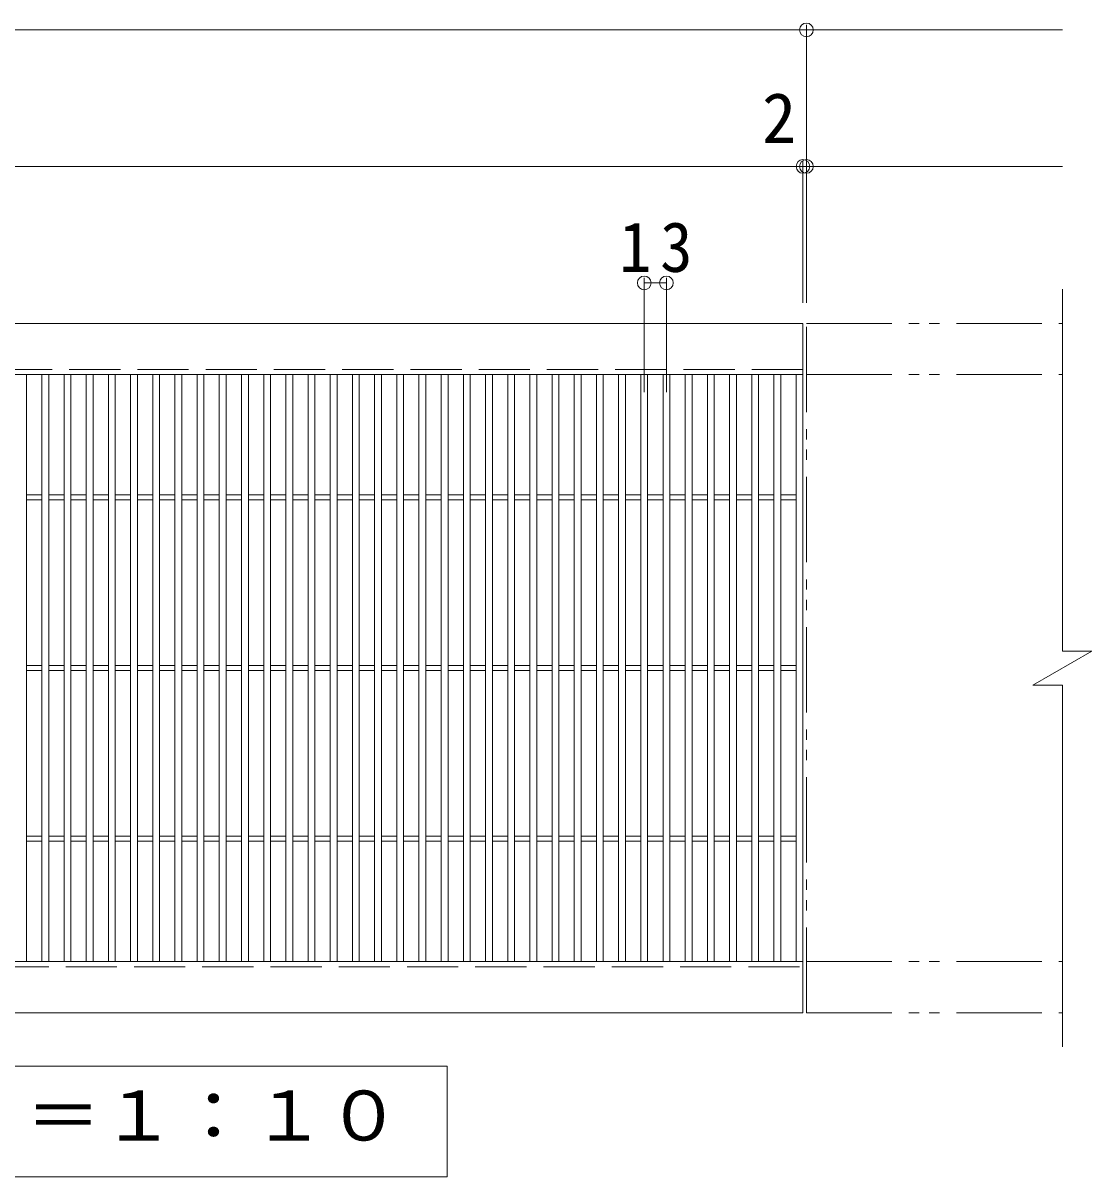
# Model space of a CAD drawing. Units: millimetres at full size, sheet at 1:10; details may follow other scales. Extents: x -1537 to 1871, y -1362 to 1259.
# Drawn here: x -711 to -84, y 551 to 1228 of the extents above; entities that cross this region are included whole.
import ezdxf
from ezdxf.enums import TextEntityAlignment as Align

# ---------------------------------------------------------------- set-up
doc = ezdxf.new("R2010")
doc.units = ezdxf.units.MM
doc.header["$LTSCALE"] = 10
doc.header["$PDMODE"] = 32
doc.header["$PDSIZE"] = 8
doc.linetypes.add('DASHED3', pattern=[4, 3, -1])
doc.linetypes.add('DOUBLE_CHAIN1', pattern=[8.8, 5, -1, 0.6, -0.6, 0.6, -1])
for name, color, linetype, lineweight in [('C-1', 2, 'Continuous', 9), ('C-2', 3, 'Continuous', 9), ('C-4', 7, 'Continuous', 9), ('C-5', 7, 'Continuous', 9)]:
    doc.layers.add(name, color=color, linetype=linetype, lineweight=lineweight)
doc.styles.add('ＭＳ ゴシック', font='')
doc.styles.get('ＭＳ ゴシック').set_extended_font_data('MS Gothic')

msp = doc.modelspace()

# ---------------------------------------------------------------- linework, layer by layer
at = {"layer": 'C-1'}
for p, q in [((-253.68, 1051.63), (-1245.68, 1051.63)), ((-253.68, 1051.63), (-253.68, 1021.63)), ((-253.68, 1021.63), (-1245.68, 1021.63)), ((-119, 839.63), (-84.36, 859.63)), ((-1245.68, 677.63), (-253.68, 677.63)), ((-253.68, 677.63), (-253.68, 647.63)), ((-1245.68, 647.63), (-253.68, 647.63))]:
    msp.add_line(p, q, dxfattribs=at)
at = {"layer": 'C-1', "linetype": 'DOUBLE_CHAIN1'}
for p, q in [((-251.68, 1051.63), (-101.68, 1051.63)), ((-251.68, 647.63), (-251.68, 1051.63)), ((-251.68, 1021.63), (-101.68, 1021.63)), ((-251.68, 677.63), (-101.68, 677.63)), ((-251.68, 647.63), (-101.68, 647.63))]:
    msp.add_line(p, q, dxfattribs=at)
at = {"layer": 'C-1', "linetype": 'DASHED3'}
for p, q in [((-253.68, 1024.63), (-1245.68, 1024.63)), ((-1245.68, 674.63), (-253.68, 674.63))]:
    msp.add_line(p, q, dxfattribs=at)
at = {"layer": 'C-1'}
for points in [[(-101.68, 1071.63), (-101.68, 859.63), (-84.36, 859.63)], [(-119, 839.63), (-101.68, 839.63), (-101.68, 627.63)]]:
    msp.add_lwpolyline(points, dxfattribs=at)
at = {"layer": 'C-2'}
for p, q in [((-708.69, 1021.63), (-708.69, 677.63)), ((-699.69, 1021.63), (-699.69, 677.63)), ((-695.69, 1021.63), (-695.69, 677.63)), ((-686.69, 1021.63), (-686.69, 677.63)), ((-682.69, 1021.63), (-682.69, 677.63)), ((-673.69, 1021.63), (-673.69, 677.63)), ((-669.69, 1021.63), (-669.69, 677.63)), ((-660.69, 1021.63), (-660.69, 677.63)), ((-656.69, 1021.63), (-656.69, 677.63)), ((-647.69, 1021.63), (-647.69, 677.63)), ((-643.69, 1021.63), (-643.69, 677.63)), ((-634.69, 1021.63), (-634.69, 677.63)), ((-630.69, 1021.63), (-630.69, 677.63)), ((-621.69, 1021.63), (-621.69, 677.63)), ((-617.69, 1021.63), (-617.69, 677.63)), ((-608.69, 1021.63), (-608.69, 677.63)), ((-604.69, 1021.63), (-604.69, 677.63)), ((-595.69, 1021.63), (-595.69, 677.63)), ((-591.69, 1021.63), (-591.69, 677.63)), ((-582.69, 1021.63), (-582.69, 677.63)), ((-578.69, 1021.63), (-578.69, 677.63)), ((-569.69, 1021.63), (-569.69, 677.63)), ((-565.69, 1021.63), (-565.69, 677.63)), ((-556.69, 1021.63), (-556.69, 677.63)), ((-552.69, 1021.63), (-552.69, 677.63)), ((-543.69, 1021.63), (-543.69, 677.63)), ((-539.69, 1021.63), (-539.69, 677.63)), ((-530.69, 1021.63), (-530.69, 677.63)), ((-526.69, 1021.63), (-526.69, 677.63)), ((-517.69, 1021.63), (-517.69, 677.63)), ((-513.69, 1021.63), (-513.69, 677.63)), ((-504.69, 1021.63), (-504.69, 677.63)), ((-500.69, 1021.63), (-500.69, 677.63)), ((-491.69, 1021.63), (-491.69, 677.63)), ((-487.69, 1021.63), (-487.69, 677.63)), ((-478.69, 1021.63), (-478.69, 677.63)), ((-474.69, 1021.63), (-474.69, 677.63)), ((-465.69, 1021.63), (-465.69, 677.63)), ((-461.69, 1021.63), (-461.69, 677.63)), ((-452.69, 1021.63), (-452.69, 677.63)), ((-448.69, 1021.63), (-448.69, 677.63)), ((-439.69, 1021.63), (-439.69, 677.63)), ((-435.69, 1021.63), (-435.69, 677.63)), ((-426.69, 1021.63), (-426.69, 677.63)), ((-422.69, 1021.63), (-422.69, 677.63)), ((-413.69, 1021.63), (-413.69, 677.63)), ((-409.69, 1021.63), (-409.69, 677.63)), ((-400.69, 1021.63), (-400.69, 677.63)), ((-396.69, 1021.63), (-396.69, 677.63)), ((-387.69, 1021.63), (-387.69, 677.63)), ((-383.69, 1021.63), (-383.69, 677.63)), ((-374.69, 1021.63), (-374.69, 677.63)), ((-370.69, 1021.63), (-370.69, 677.63)), ((-361.69, 1021.63), (-361.69, 677.63)), ((-357.69, 1021.63), (-357.69, 677.63)), ((-348.69, 1021.63), (-348.69, 677.63)), ((-344.69, 1021.63), (-344.69, 677.63)), ((-335.69, 1021.63), (-335.69, 677.63)), ((-331.69, 1021.63), (-331.69, 677.63)), ((-322.69, 1021.63), (-322.69, 677.63)), ((-318.7, 1021.63), (-318.7, 677.63)), ((-309.7, 1021.63), (-309.7, 677.63)), ((-305.7, 1021.63), (-305.7, 677.63)), ((-296.7, 1021.63), (-296.7, 677.63)), ((-292.7, 1021.63), (-292.7, 677.63)), ((-283.7, 1021.63), (-283.7, 677.63)), ((-279.7, 1021.63), (-279.7, 677.63)), ((-270.7, 1021.63), (-270.7, 677.63)), ((-266.7, 1021.63), (-266.7, 677.63)), ((-257.68, 1021.63), (-257.68, 677.63)), ((-253.68, 1021.63), (-253.68, 677.63)), ((-708.69, 951.13), (-699.69, 951.13)), ((-708.69, 948.13), (-699.69, 948.13)), ((-695.69, 951.13), (-686.69, 951.13)), ((-695.69, 948.13), (-686.69, 948.13)), ((-682.69, 951.13), (-673.69, 951.13)), ((-682.69, 948.13), (-673.69, 948.13)), ((-669.69, 951.13), (-660.69, 951.13)), ((-669.69, 948.13), (-660.69, 948.13)), ((-656.69, 951.13), (-647.69, 951.13)), ((-656.69, 948.13), (-647.69, 948.13)), ((-643.69, 951.13), (-634.69, 951.13)), ((-643.69, 948.13), (-634.69, 948.13)), ((-630.69, 951.13), (-621.69, 951.13)), ((-630.69, 948.13), (-621.69, 948.13)), ((-617.69, 951.13), (-608.69, 951.13)), ((-617.69, 948.13), (-608.69, 948.13)), ((-604.69, 951.13), (-595.69, 951.13)), ((-604.69, 948.13), (-595.69, 948.13)), ((-591.69, 951.13), (-582.69, 951.13)), ((-591.69, 948.13), (-582.69, 948.13)), ((-578.69, 951.13), (-569.69, 951.13)), ((-578.69, 948.13), (-569.69, 948.13)), ((-565.69, 951.13), (-556.69, 951.13)), ((-565.69, 948.13), (-556.69, 948.13)), ((-552.69, 951.13), (-543.69, 951.13)), ((-552.69, 948.13), (-543.69, 948.13)), ((-539.69, 951.13), (-530.69, 951.13)), ((-539.69, 948.13), (-530.69, 948.13)), ((-526.69, 951.13), (-517.69, 951.13)), ((-526.69, 948.13), (-517.69, 948.13)), ((-513.69, 951.13), (-504.69, 951.13)), ((-513.69, 948.13), (-504.69, 948.13)), ((-500.69, 951.13), (-491.69, 951.13)), ((-500.69, 948.13), (-491.69, 948.13)), ((-487.69, 951.13), (-478.69, 951.13)), ((-487.69, 948.13), (-478.69, 948.13)), ((-474.69, 951.13), (-465.69, 951.13)), ((-474.69, 948.13), (-465.69, 948.13)), ((-461.69, 951.13), (-452.69, 951.13)), ((-461.69, 948.13), (-452.69, 948.13)), ((-448.69, 951.13), (-439.69, 951.13)), ((-448.69, 948.13), (-439.69, 948.13)), ((-435.69, 951.13), (-426.69, 951.13)), ((-435.69, 948.13), (-426.69, 948.13)), ((-422.69, 951.13), (-413.69, 951.13)), ((-422.69, 948.13), (-413.69, 948.13)), ((-409.69, 951.13), (-400.69, 951.13)), ((-409.69, 948.13), (-400.69, 948.13)), ((-396.69, 951.13), (-387.69, 951.13)), ((-396.69, 948.13), (-387.69, 948.13)), ((-383.69, 951.13), (-374.69, 951.13)), ((-383.69, 948.13), (-374.69, 948.13)), ((-370.69, 951.13), (-361.69, 951.13)), ((-370.69, 948.13), (-361.69, 948.13)), ((-357.69, 951.13), (-348.69, 951.13)), ((-357.69, 948.13), (-348.69, 948.13)), ((-344.69, 951.13), (-335.69, 951.13)), ((-344.69, 948.13), (-335.69, 948.13)), ((-331.69, 951.13), (-322.69, 951.13)), ((-331.69, 948.13), (-322.69, 948.13)), ((-318.7, 951.13), (-309.7, 951.13)), ((-318.7, 948.13), (-309.7, 948.13)), ((-305.7, 951.13), (-296.7, 951.13)), ((-305.7, 948.13), (-296.7, 948.13)), ((-292.7, 951.13), (-283.7, 951.13)), ((-292.7, 948.13), (-283.7, 948.13)), ((-279.7, 951.13), (-270.7, 951.13)), ((-279.7, 948.13), (-270.7, 948.13)), ((-266.68, 951.13), (-257.68, 951.13)), ((-266.68, 948.13), (-257.68, 948.13)), ((-708.69, 851.13), (-699.69, 851.13)), ((-708.69, 848.13), (-699.69, 848.13)), ((-695.69, 851.13), (-686.69, 851.13)), ((-695.69, 848.13), (-686.69, 848.13)), ((-682.69, 851.13), (-673.69, 851.13)), ((-682.69, 848.13), (-673.69, 848.13)), ((-669.69, 851.13), (-660.69, 851.13)), ((-669.69, 848.13), (-660.69, 848.13)), ((-656.69, 851.13), (-647.69, 851.13)), ((-656.69, 848.13), (-647.69, 848.13)), ((-643.69, 851.13), (-634.69, 851.13)), ((-643.69, 848.13), (-634.69, 848.13)), ((-630.69, 851.13), (-621.69, 851.13)), ((-630.69, 848.13), (-621.69, 848.13)), ((-617.69, 851.13), (-608.69, 851.13)), ((-617.69, 848.13), (-608.69, 848.13)), ((-604.69, 851.13), (-595.69, 851.13)), ((-604.69, 848.13), (-595.69, 848.13)), ((-591.69, 851.13), (-582.69, 851.13)), ((-591.69, 848.13), (-582.69, 848.13)), ((-578.69, 851.13), (-569.69, 851.13)), ((-578.69, 848.13), (-569.69, 848.13)), ((-565.69, 851.13), (-556.69, 851.13)), ((-565.69, 848.13), (-556.69, 848.13)), ((-552.69, 851.13), (-543.69, 851.13)), ((-552.69, 848.13), (-543.69, 848.13)), ((-539.69, 851.13), (-530.69, 851.13)), ((-539.69, 848.13), (-530.69, 848.13)), ((-526.69, 851.13), (-517.69, 851.13)), ((-526.69, 848.13), (-517.69, 848.13)), ((-513.69, 851.13), (-504.69, 851.13)), ((-513.69, 848.13), (-504.69, 848.13)), ((-500.69, 851.13), (-491.69, 851.13)), ((-500.69, 848.13), (-491.69, 848.13)), ((-487.69, 851.13), (-478.69, 851.13)), ((-487.69, 848.13), (-478.69, 848.13)), ((-474.69, 851.13), (-465.69, 851.13)), ((-474.69, 848.13), (-465.69, 848.13)), ((-461.69, 851.13), (-452.69, 851.13)), ((-461.69, 848.13), (-452.69, 848.13)), ((-448.69, 851.13), (-439.69, 851.13)), ((-448.69, 848.13), (-439.69, 848.13)), ((-435.69, 851.13), (-426.69, 851.13)), ((-435.69, 848.13), (-426.69, 848.13)), ((-422.69, 851.13), (-413.69, 851.13)), ((-422.69, 848.13), (-413.69, 848.13)), ((-409.69, 851.13), (-400.69, 851.13)), ((-409.69, 848.13), (-400.69, 848.13)), ((-396.69, 851.13), (-387.69, 851.13)), ((-396.69, 848.13), (-387.69, 848.13)), ((-383.69, 851.13), (-374.69, 851.13)), ((-383.69, 848.13), (-374.69, 848.13)), ((-370.69, 851.13), (-361.69, 851.13)), ((-370.69, 848.13), (-361.69, 848.13)), ((-357.69, 851.13), (-348.69, 851.13)), ((-357.69, 848.13), (-348.69, 848.13)), ((-344.69, 851.13), (-335.69, 851.13)), ((-344.69, 848.13), (-335.69, 848.13)), ((-331.69, 851.13), (-322.69, 851.13)), ((-331.69, 848.13), (-322.69, 848.13)), ((-318.7, 851.13), (-309.7, 851.13)), ((-318.7, 848.13), (-309.7, 848.13)), ((-305.7, 851.13), (-296.7, 851.13)), ((-305.7, 848.13), (-296.7, 848.13)), ((-292.7, 851.13), (-283.7, 851.13)), ((-292.7, 848.13), (-283.7, 848.13)), ((-279.7, 851.13), (-270.7, 851.13)), ((-279.7, 848.13), (-270.7, 848.13)), ((-266.68, 851.13), (-257.68, 851.13)), ((-266.68, 848.13), (-257.68, 848.13)), ((-708.69, 751.13), (-699.69, 751.13)), ((-695.69, 751.13), (-686.69, 751.13)), ((-682.69, 751.13), (-673.69, 751.13)), ((-669.69, 751.13), (-660.69, 751.13)), ((-656.69, 751.13), (-647.69, 751.13)), ((-643.69, 751.13), (-634.69, 751.13)), ((-630.69, 751.13), (-621.69, 751.13)), ((-617.69, 751.13), (-608.69, 751.13)), ((-604.69, 751.13), (-595.69, 751.13)), ((-591.69, 751.13), (-582.69, 751.13)), ((-578.69, 751.13), (-569.69, 751.13)), ((-565.69, 751.13), (-556.69, 751.13)), ((-552.69, 751.13), (-543.69, 751.13)), ((-539.69, 751.13), (-530.69, 751.13)), ((-526.69, 751.13), (-517.69, 751.13)), ((-513.69, 751.13), (-504.69, 751.13)), ((-500.69, 751.13), (-491.69, 751.13)), ((-487.69, 751.13), (-478.69, 751.13)), ((-474.69, 751.13), (-465.69, 751.13)), ((-461.69, 751.13), (-452.69, 751.13)), ((-448.69, 751.13), (-439.69, 751.13)), ((-435.69, 751.13), (-426.69, 751.13)), ((-422.69, 751.13), (-413.69, 751.13)), ((-409.69, 751.13), (-400.69, 751.13)), ((-396.69, 751.13), (-387.69, 751.13)), ((-383.69, 751.13), (-374.69, 751.13)), ((-370.69, 751.13), (-361.69, 751.13)), ((-357.69, 751.13), (-348.69, 751.13)), ((-344.69, 751.13), (-335.69, 751.13)), ((-331.69, 751.13), (-322.69, 751.13)), ((-318.7, 751.13), (-309.7, 751.13)), ((-305.7, 751.13), (-296.7, 751.13)), ((-292.7, 751.13), (-283.7, 751.13)), ((-279.7, 751.13), (-270.7, 751.13)), ((-266.68, 751.13), (-257.68, 751.13)), ((-708.69, 748.13), (-699.69, 748.13)), ((-695.69, 748.13), (-686.69, 748.13)), ((-682.69, 748.13), (-673.69, 748.13)), ((-669.69, 748.13), (-660.69, 748.13)), ((-656.69, 748.13), (-647.69, 748.13)), ((-643.69, 748.13), (-634.69, 748.13)), ((-630.69, 748.13), (-621.69, 748.13)), ((-617.69, 748.13), (-608.69, 748.13)), ((-604.69, 748.13), (-595.69, 748.13)), ((-591.69, 748.13), (-582.69, 748.13)), ((-578.69, 748.13), (-569.69, 748.13)), ((-565.69, 748.13), (-556.69, 748.13)), ((-552.69, 748.13), (-543.69, 748.13)), ((-539.69, 748.13), (-530.69, 748.13)), ((-526.69, 748.13), (-517.69, 748.13)), ((-513.69, 748.13), (-504.69, 748.13)), ((-500.69, 748.13), (-491.69, 748.13)), ((-487.69, 748.13), (-478.69, 748.13)), ((-474.69, 748.13), (-465.69, 748.13)), ((-461.69, 748.13), (-452.69, 748.13)), ((-448.69, 748.13), (-439.69, 748.13)), ((-435.69, 748.13), (-426.69, 748.13)), ((-422.69, 748.13), (-413.69, 748.13)), ((-409.69, 748.13), (-400.69, 748.13)), ((-396.69, 748.13), (-387.69, 748.13)), ((-383.69, 748.13), (-374.69, 748.13)), ((-370.69, 748.13), (-361.69, 748.13)), ((-357.69, 748.13), (-348.69, 748.13)), ((-344.69, 748.13), (-335.69, 748.13)), ((-331.69, 748.13), (-322.69, 748.13)), ((-318.7, 748.13), (-309.7, 748.13)), ((-305.7, 748.13), (-296.7, 748.13)), ((-292.7, 748.13), (-283.7, 748.13)), ((-279.7, 748.13), (-270.7, 748.13)), ((-266.68, 748.13), (-257.68, 748.13))]:
    msp.add_line(p, q, dxfattribs=at)
at = {"layer": 'C-4'}
for p, q in [((-251.68, 1063.63), (-251.68, 1226.63)), ((-1397.68, 1223.63), (-101.68, 1223.63)), ((-1397.68, 1143.63), (-101.68, 1143.63)), ((-253.68, 1063.63), (-253.68, 1146.63)), ((-346.69, 1011.38), (-346.69, 1078.33)), ((-346.69, 1075.33), (-333.69, 1075.33)), ((-333.69, 1011.38), (-333.69, 1078.33))]:
    msp.add_line(p, q, dxfattribs=at)
for p in [(-251.68, 1223.63), (-253.68, 1143.63), (-251.68, 1143.63), (-346.69, 1075.33), (-333.69, 1075.33)]:
    msp.add_point(p, dxfattribs=at)
at = {"layer": 'C-5'}
msp.add_lwpolyline([(-1037.18, 551.42), (-1037.18, 616.42), (-462.18, 616.42), (-462.18, 551.42)], close=True, dxfattribs=at)

# ---------------------------------------------------------------- texts
at = {"layer": 'C-4', "color": 2, "style": 'ＭＳ ゴシック'}
msp.add_text('2', height=29.33, dxfattribs=at).set_placement((-277.64, 1148.63), align=Align.BOTTOM_LEFT)
at = {"layer": 'C-4', "color": 2, "insert": (-361.44, 1081.33), "char_height": 29.33, "attachment_point": 7, "style": 'ＭＳ ゴシック'}
msp.add_mtext('\\T1.27;\\W0.95;13', dxfattribs=at)
at = {"layer": 'C-5', "color": 2, "style": 'ＭＳ ゴシック', "width": 1.1}
msp.add_text('平面詳細図\u3000Ｓ＝１：１０', height=29.33, dxfattribs=at).set_placement((-1017.18, 563.92), align=Align.BOTTOM_LEFT)

doc.saveas('drawing.dxf')
